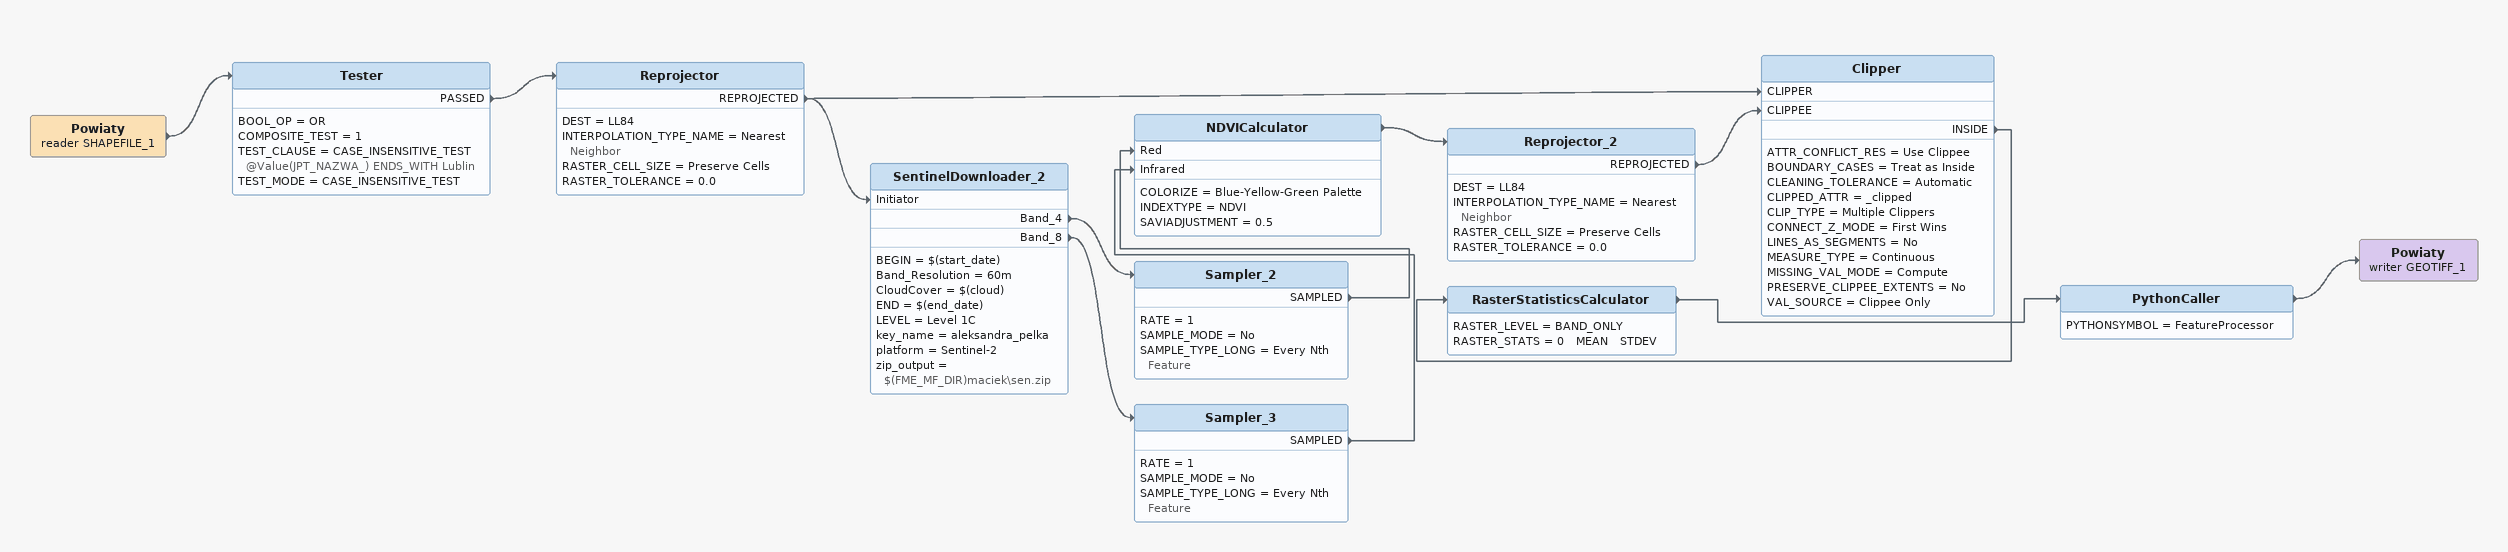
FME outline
Powiaty (reader SHAPEFILE_1)
    -> Tester
Tester
    BOOL_OP = OR
    COMPOSITE_TEST = 1
    TEST_CLAUSE = CASE_INSENSITIVE_TEST @Value(JPT_NAZWA_) ENDS_WITH Lublin
    TEST_MODE = CASE_INSENSITIVE_TEST
    PASSED -> Reprojector
Reprojector
    DEST = LL84
    INTERPOLATION_TYPE_NAME = Nearest Neighbor
    RASTER_CELL_SIZE = Preserve Cells
    RASTER_TOLERANCE = 0.0
    REPROJECTED -> SentinelDownloader_2 [Initiator]
    REPROJECTED -> Clipper [CLIPPER]
SentinelDownloader_2
    BEGIN = $(start_date)
    Band_Resolution = 60m
    CloudCover = $(cloud)
    END = $(end_date)
    LEVEL = Level 1C
    key_name = aleksandra_pelka
    platform = Sentinel-2
    zip_output = $(FME_MF_DIR)maciek\sen.zip
    Band_4 -> Sampler_2
    Band_8 -> Sampler_3
Sampler_2
    RATE = 1
    SAMPLE_MODE = No
    SAMPLE_TYPE_LONG = Every Nth Feature
    SAMPLED -> NDVICalculator [Red]
Sampler_3
    RATE = 1
    SAMPLE_MODE = No
    SAMPLE_TYPE_LONG = Every Nth Feature
    SAMPLED -> NDVICalculator [Infrared]
NDVICalculator
    COLORIZE = Blue-Yellow-Green Palette
    INDEXTYPE = NDVI
    SAVIADJUSTMENT = 0.5
    -> Reprojector_2
Reprojector_2
    DEST = LL84
    INTERPOLATION_TYPE_NAME = Nearest Neighbor
    RASTER_CELL_SIZE = Preserve Cells
    RASTER_TOLERANCE = 0.0
    REPROJECTED -> Clipper [CLIPPEE]
Clipper
    ATTR_CONFLICT_RES = Use Clippee
    BOUNDARY_CASES = Treat as Inside
    CLEANING_TOLERANCE = Automatic
    CLIPPED_ATTR = _clipped
    CLIP_TYPE = Multiple Clippers
    CONNECT_Z_MODE = First Wins
    LINES_AS_SEGMENTS = No
    MEASURE_TYPE = Continuous
    MISSING_VAL_MODE = Compute
    PRESERVE_CLIPPEE_EXTENTS = No
    VAL_SOURCE = Clippee Only
    INSIDE -> RasterStatisticsCalculator
RasterStatisticsCalculator
    RASTER_LEVEL = BAND_ONLY
    RASTER_STATS = 0   MEAN   STDEV
    -> PythonCaller
PythonCaller
    PYTHONSYMBOL = FeatureProcessor
    -> Powiaty (writer GEOTIFF_1)
Powiaty (writer GEOTIFF_1)
